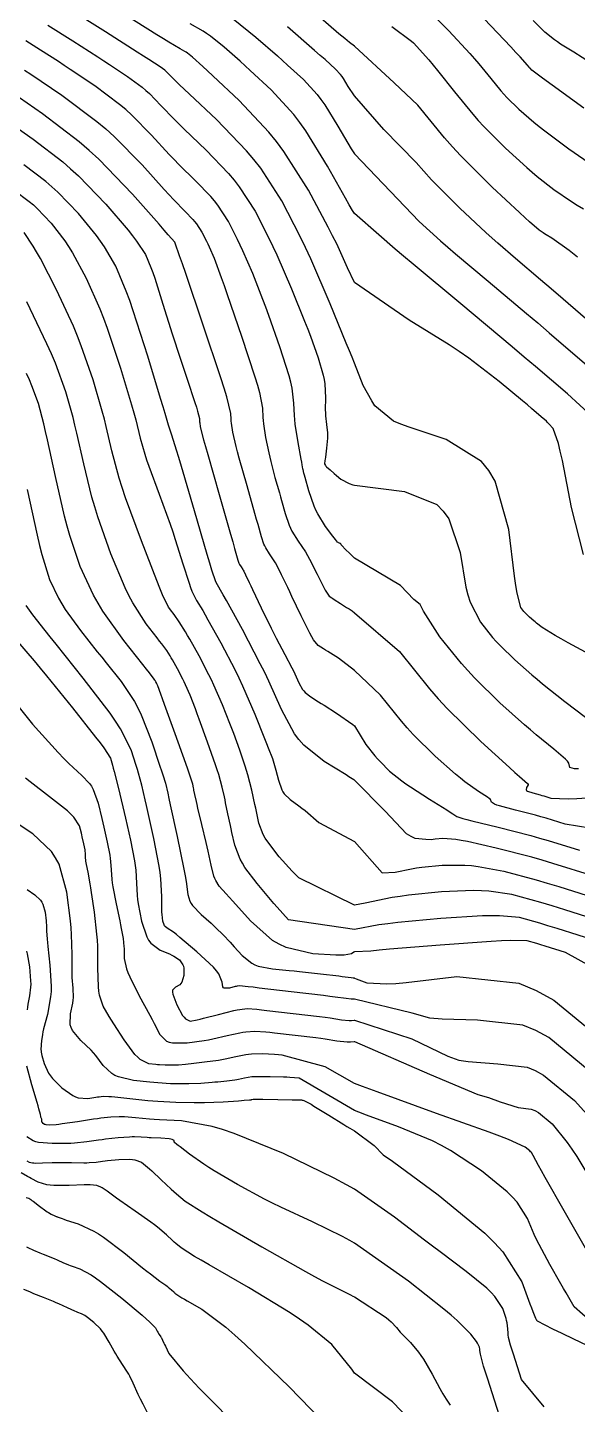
# Model space of a CAD drawing. Header units: metres. Extents: x 837476 to 838477, y 1189012 to 1191014.
# Drawn here: x 837963.7 to 838024.8, y 1189830.8 to 1189983.9 of the extents above; entities that cross this region are included whole.
import ezdxf

# ---------------------------------------------------------------- set-up
doc = ezdxf.new("R2010")
doc.units = ezdxf.units.M
doc.header["$LTSCALE"] = 0.3
doc.layers.add('COTAS 10', color=1, linetype='Continuous')
doc.layers.add('COTAS INT', color=252, linetype='Continuous')

msp = doc.modelspace()

# ---------------------------------------------------------------- linework, layer by layer
at = {"layer": 'COTAS 10'}
for points in [[(838027.535, 1189913.489), (838023.739, 1189915.513), (838022.956, 1189915.944), (838022.291, 1189916.319), (838020.858, 1189917.208), (838020.232, 1189917.706), (838020.075, 1189917.835), (838019.926, 1189917.96), (838019.444, 1189918.381), (838019.03, 1189918.785), (838018.923, 1189918.9), (838018.82, 1189919.015), (838018.475, 1189919.444), (838018.074, 1189921.037), (838017.935, 1189921.888), (838017.784, 1189922.916), (838017.139, 1189928.107), (838015.634, 1189933.504), (838014.94, 1189934.661), (838014.127, 1189935.672), (838010.193, 1189938.107), (838006.08, 1189939.486), (838005.155, 1189939.832), (838004.322, 1189940.161), (838002.251, 1189941.868), (838001.925, 1189942.408), (838000.984, 1189944.111), (838000, 1189946.597), (837999.728, 1189947.279), (837999.44, 1189947.984), (837999.089, 1189948.841), (837997.298, 1189953.19), (837995.133, 1189958.195), (837994.546, 1189959.465), (837993.965, 1189960.684), (837991.912, 1189964.669), (837989.575, 1189968.277), (837988.814, 1189969.259), (837988.004, 1189970.234), (837984.669, 1189973.693), (837981.658, 1189976.515), (837981.053, 1189977.088), (837980.547, 1189977.572), (837979.543, 1189978.566), (837979.152, 1189978.964), (837979.032, 1189979.07), (837978.907, 1189979.175), (837978.414, 1189979.543), (837977.158, 1189980.358), (837976.552, 1189980.745), (837975.834, 1189981.202), (837972.309, 1189983.437), (837968.359, 1189985.936)], [(838024.786, 1189958.41), (838023.847, 1189959.136), (838021.951, 1189960.513), (838021.29, 1189960.893), (838021.129, 1189960.991), (838020.978, 1189961.086), (838020.513, 1189961.4), (838019.47, 1189962.312), (838018.954, 1189962.784), (838018.34, 1189963.351), (838015.302, 1189966.189), (838011.796, 1189969.691), (838010.885, 1189970.675), (838010.002, 1189971.667), (838007.03, 1189975.302), (838004.403, 1189977.771), (838000, 1189981.836), (837999.455, 1189982.255), (837998.916, 1189982.702), (837998.274, 1189983.243), (837995.109, 1189985.967)], [(837961.385, 1189973.562), (837964.288, 1189971.496), (837967.567, 1189969), (837968.448, 1189968.234), (837969.316, 1189967.436), (837972.351, 1189964.288), (837974.828, 1189961.389), (837975.344, 1189960.749), (837975.786, 1189960.179), (837976.771, 1189958.708), (837977.375, 1189957.243), (837977.578, 1189956.678), (837977.795, 1189956.043), (837978.708, 1189953.171), (837979.735, 1189949.872), (837980.025, 1189948.967), (837980.316, 1189948.067), (837981.39, 1189944.845), (837982.264, 1189942.227), (837982.429, 1189941.707), (837982.562, 1189941.275), (837982.767, 1189940.454), (837982.776, 1189940.166), (837982.785, 1189940.069), (837982.797, 1189939.966), (837982.865, 1189939.532), (837983.238, 1189938.087), (837983.442, 1189937.346), (837983.691, 1189936.456), (837984.952, 1189932.011), (837986.214, 1189927.598), (837986.462, 1189926.728), (837986.667, 1189926.011), (837987.04, 1189924.695), (837987.147, 1189924.388), (837987.183, 1189924.308), (837987.222, 1189924.23), (837987.389, 1189923.966), (837987.581, 1189923.675), (837987.636, 1189923.581), (837987.692, 1189923.481), (837987.903, 1189923.067), (837988.301, 1189922.231), (837988.476, 1189921.863), (837988.678, 1189921.437), (837989.641, 1189919.406), (837990.738, 1189917.143), (837991.025, 1189916.569), (837991.304, 1189916.019), (837992.253, 1189914.226), (837993.042, 1189912.746), (837993.221, 1189912.393), (837993.384, 1189912.065), (837993.827, 1189911.085), (837994.23, 1189910.343), (837994.367, 1189910.164), (837994.514, 1189909.998), (837995.137, 1189909.494), (837996, 1189908.961), (837996.299, 1189908.776), (837996.623, 1189908.574), (837998.012, 1189907.71), (837999.814, 1189906.433), (838000, 1189906.286), (838001.26, 1189904.222), (838002.266, 1189902.957), (838002.552, 1189902.631), (838002.84, 1189902.315), (838003.906, 1189901.26), (838005.248, 1189900.179), (838005.711, 1189899.847), (838006.213, 1189899.5), (838008.353, 1189898.126), (838010.273, 1189896.938), (838010.636, 1189896.707), (838010.926, 1189896.52), (838011.362, 1189896.197), (838012.044, 1189895.989), (838012.488, 1189895.874), (838013.044, 1189895.733), (838015.975, 1189895.014), (838019.585, 1189894.088), (838020.569, 1189893.816), (838021.547, 1189893.537), (838025.019, 1189892.476)], [(838026.592, 1189879.33), (838023.463, 1189881.084), (838021.207, 1189881.8), (838020.716, 1189881.951), (838020.283, 1189882.082), (838019.202, 1189882.385), (838017.292, 1189882.415), (838016.336, 1189882.374), (838015.196, 1189882.312), (838009.536, 1189881.908), (838003.887, 1189881.44), (838002.754, 1189881.338), (838001.807, 1189881.246), (838000, 1189881.143), (837999.937, 1189881.131), (837999.669, 1189880.954), (837998.852, 1189880.785), (837998.428, 1189880.775), (837997.919, 1189880.78), (837995.366, 1189880.927), (837992.41, 1189881.641), (837991.647, 1189882.003), (837990.907, 1189882.436), (837988.432, 1189884.594), (837986.487, 1189886.785), (837986.082, 1189887.238), (837985.734, 1189887.626), (837984.957, 1189888.474), (837984.577, 1189889.084), (837984.478, 1189889.321), (837984.383, 1189889.589), (837984.064, 1189890.802), (837983.724, 1189892.352), (837983.616, 1189892.831), (837983.501, 1189893.333), (837983.033, 1189895.326), (837982.604, 1189897.138), (837982.514, 1189897.525), (837982.437, 1189897.863), (837982.259, 1189898.671), (837982.163, 1189899.139), (837982.137, 1189899.262), (837982.111, 1189899.383), (837982.019, 1189899.797), (837981.664, 1189900.898), (837981.473, 1189901.452), (837981.241, 1189902.114), (837980.066, 1189905.403), (837978.895, 1189908.649), (837978.666, 1189909.284), (837978.477, 1189909.804), (837978.138, 1189910.727), (837978.063, 1189910.901), (837978.041, 1189910.949), (837978.018, 1189910.996), (837977.93, 1189911.164), (837977.847, 1189911.313), (837977.827, 1189911.347), (837977.808, 1189911.379), (837977.751, 1189911.469), (837977.202, 1189912.174), (837976.874, 1189912.593), (837976.468, 1189913.109), (837974.367, 1189915.78), (837972.041, 1189919.05), (837971.494, 1189919.944), (837970.989, 1189920.832), (837969.517, 1189923.994), (837968.365, 1189927.431), (837968.062, 1189928.491), (837967.766, 1189929.599), (837966.754, 1189933.994), (837965.878, 1189938.101), (837965.668, 1189939.028), (837965.471, 1189939.862), (837964.876, 1189942.116), (837964.146, 1189944.099), (837963.864, 1189944.763), (837963.547, 1189945.477)], [(838025.665, 1189848.221), (838023.291, 1189852.372), (838021.198, 1189856.074), (838020.789, 1189856.805), (838020.455, 1189857.409), (838019.867, 1189858.526), (838019.667, 1189858.84), (838019.579, 1189858.938), (838019.476, 1189859.039), (838018.982, 1189859.445), (838017.112, 1189860.284), (838016.14, 1189860.66), (838014.972, 1189861.098), (838009.116, 1189863.196), (838002.516, 1189865.577), (838000.879, 1189866.194), (838000, 1189866.532), (837996.741, 1189868.379), (837991.967, 1189869.677), (837991.539, 1189869.712), (837991.127, 1189869.743), (837989.769, 1189869.806), (837988.553, 1189869.774), (837988.23, 1189869.744), (837987.913, 1189869.705), (837986.819, 1189869.488), (837985.642, 1189869.226), (837985.273, 1189869.159), (837984.885, 1189869.094), (837983.326, 1189868.88), (837981.858, 1189868.712), (837981.527, 1189868.677), (837981.228, 1189868.647), (837980.423, 1189868.578), (837979.835, 1189868.553), (837979.674, 1189868.55), (837979.514, 1189868.549), (837978.941, 1189868.56), (837978.317, 1189868.599), (837978.125, 1189868.615), (837977.924, 1189868.633), (837977.129, 1189868.718), (837976.193, 1189869.187), (837975.903, 1189869.447), (837975.6, 1189869.764), (837974.394, 1189871.378), (837973.253, 1189873.157), (837972.99, 1189873.577), (837972.751, 1189873.966), (837972.082, 1189875.111), (837971.675, 1189876.336), (837971.603, 1189876.776), (837971.547, 1189877.259), (837971.489, 1189879.369), (837971.463, 1189881.778), (837971.428, 1189882.451), (837971.38, 1189883.126), (837971.108, 1189885.583), (837970.782, 1189887.766), (837970.701, 1189888.268), (837970.625, 1189888.726), (837970.382, 1189890.008), (837970.21, 1189890.877), (837970.178, 1189891.074), (837970.153, 1189891.252), (837970.117, 1189891.738), (837970.092, 1189892.178), (837970.073, 1189892.327), (837970.049, 1189892.488), (837969.918, 1189893.171), (837969.746, 1189893.939), (837969.695, 1189894.154), (837969.644, 1189894.37), (837969.45, 1189895.159), (837968.817, 1189896.139), (837968.488, 1189896.475), (837968.093, 1189896.84), (837966.115, 1189898.389), (837963.944, 1189900.047), (837963.427, 1189900.48)], [(837963.601, 1189857.909), (837963.829, 1189857.785), (837964.198, 1189857.699), (837964.35, 1189857.688), (837964.522, 1189857.682), (837965.325, 1189857.706), (837966.392, 1189857.745), (837966.731, 1189857.749), (837967.09, 1189857.749), (837968.545, 1189857.726), (837969.926, 1189857.708), (837970.238, 1189857.712), (837970.52, 1189857.72), (837971.283, 1189857.782), (837972.012, 1189857.88), (837972.272, 1189857.911), (837972.558, 1189857.944), (837973.799, 1189858.074), (837975.04, 1189858.112), (837975.325, 1189858.086), (837975.585, 1189858.045), (837976.314, 1189857.764), (837976.994, 1189857.235), (837977.224, 1189857.036), (837977.472, 1189856.815), (837978.516, 1189855.828), (837979.634, 1189854.775), (837979.929, 1189854.512), (837980.216, 1189854.261), (837981.198, 1189853.457), (837983.074, 1189852.236), (837983.926, 1189851.722), (837984.921, 1189851.131), (837989.713, 1189848.363), (837994.548, 1189845.636), (837995.571, 1189845.071), (837996.457, 1189844.588), (837998.514, 1189843.532), (837999.575, 1189843.02), (837999.832, 1189842.881), (838000, 1189842.785), (838003.511, 1189840.49), (838003.806, 1189840.24), (838004.062, 1189840.015), (838004.653, 1189839.411), (838005.096, 1189838.883), (838005.257, 1189838.706), (838005.436, 1189838.517), (838006.22, 1189837.721), (838007.133, 1189836.643), (838007.393, 1189836.275), (838007.656, 1189835.877), (838008.628, 1189834.187), (838009.474, 1189832.617), (838009.656, 1189832.294), (838009.816, 1189832.02), (838010.205, 1189831.433), (838010.645, 1189830.764)]]:
    msp.add_lwpolyline(points, dxfattribs=at)
at = {"layer": 'COTAS INT'}
for points in [[(838007.833, 1189986.176), (838010.492, 1189983.57), (838012.807, 1189981.054), (838013.339, 1189980.456), (838013.823, 1189979.9), (838015.174, 1189978.252), (838016.28, 1189976.9), (838016.609, 1189976.531), (838016.947, 1189976.164), (838018.252, 1189974.862), (838019.939, 1189973.399), (838020.518, 1189972.933), (838021.147, 1189972.439), (838023.821, 1189970.431), (838027.175, 1189968.15)], [(837965.915, 1189984.2), (837968.71, 1189982.432), (837971.471, 1189980.669), (837972.147, 1189980.231), (837972.785, 1189979.815), (837974.769, 1189978.492), (837976.395, 1189977.279), (837976.807, 1189976.933), (837977.202, 1189976.581), (837978.492, 1189975.271), (837979.98, 1189973.69), (837980.5, 1189973.168), (837981.067, 1189972.609), (837983.508, 1189970.286), (837986.013, 1189967.688), (837986.622, 1189966.956), (837987.193, 1189966.218), (837988.949, 1189963.508), (837990.491, 1189960.514), (837990.927, 1189959.598), (837991.368, 1189958.644), (837992.995, 1189954.884), (837994.459, 1189951.268), (837994.798, 1189950.405), (837995.107, 1189949.601), (837995.982, 1189947.199), (837996.521, 1189945.293), (837996.619, 1189944.803), (837996.694, 1189944.329), (837996.778, 1189942.755), (837996.758, 1189941.406), (837996.768, 1189941.075), (837996.784, 1189940.763), (837996.896, 1189939.787), (837996.99, 1189938.861), (837996.995, 1189938.58), (837996.99, 1189938.288), (837996.893, 1189937.144), (837996.765, 1189936.143), (837996.74, 1189935.94), (837996.719, 1189935.77), (837996.681, 1189935.427), (837996.767, 1189935.242), (837996.825, 1189935.172), (837996.897, 1189935.093), (837997.28, 1189934.74), (837997.756, 1189934.331), (837998.018, 1189934.105), (837998.487, 1189933.694), (837999.414, 1189933.23), (837999.833, 1189933.083), (838000, 1189933.03), (838005.554, 1189932.339), (838009.142, 1189930.894), (838009.87, 1189930.148), (838010.483, 1189929.313), (838011.732, 1189925.55), (838012.38, 1189921.718), (838012.613, 1189920.839), (838012.869, 1189920.039), (838013.989, 1189917.807), (838015.349, 1189916.12), (838015.756, 1189915.663), (838016.177, 1189915.212), (838017.807, 1189913.619), (838019.707, 1189911.96), (838020.297, 1189911.466), (838020.915, 1189910.957), (838023.382, 1189908.995), (838025.693, 1189907.243)], [(838025.44, 1189925.325), (838024.136, 1189930.566), (838023.106, 1189935.787), (838022.872, 1189936.827), (838022.66, 1189937.692), (838022.079, 1189939.349), (838021.61, 1189939.86), (838021.47, 1189940.002), (838021.325, 1189940.144), (838020.76, 1189940.658), (838019.682, 1189941.571), (838019.213, 1189941.965), (838018.669, 1189942.419), (838016.09, 1189944.568), (838012.694, 1189947.162), (838011.635, 1189947.896), (838010.525, 1189948.638), (838006.09, 1189951.379), (838000, 1189955.574), (837999.243, 1189957.207), (837998.024, 1189959.86), (837997.575, 1189960.759), (837997.077, 1189961.73), (837994.875, 1189965.83), (837992.165, 1189970.142), (837991.347, 1189971.246), (837990.499, 1189972.31), (837987.19, 1189975.83), (837984.263, 1189978.553), (837983.655, 1189979.116), (837983.136, 1189979.595), (837981.992, 1189980.632), (837981.437, 1189981.076), (837981.288, 1189981.18), (837981.142, 1189981.277), (837980.632, 1189981.559), (837979.382, 1189982.284), (837978.769, 1189982.659), (837978.04, 1189983.11), (837974.442, 1189985.369)], [(838026.419, 1189940.697), (838023.684, 1189943.19), (838020.108, 1189946.243), (838018.874, 1189947.285), (838017.534, 1189948.412), (838011.811, 1189953.19), (838006.511, 1189957.614), (838005.436, 1189958.517), (838004.532, 1189959.281), (838002.689, 1189960.878), (838000, 1189963.26), (837999.788, 1189963.59), (837999.417, 1189964.22), (837998.99, 1189964.959), (837996.992, 1189968.528), (837994.603, 1189972.425), (837993.929, 1189973.372), (837993.251, 1189974.261), (837990.758, 1189976.992), (837988.418, 1189979.155), (837987.836, 1189979.686), (837987.282, 1189980.187), (837985.518, 1189981.752), (837983.98, 1189982.98), (837983.569, 1189983.269), (837983.164, 1189983.537), (837981.752, 1189984.319)], [(837986.524, 1189984.884), (837989.044, 1189982.871), (837991.428, 1189980.78), (837992.016, 1189980.256), (837992.573, 1189979.757), (837994.327, 1189978.153), (837995.857, 1189976.477), (837996.273, 1189975.931), (837996.687, 1189975.35), (837998.153, 1189972.957), (837999.64, 1189970.434), (838000, 1189969.874), (838007.208, 1189962.353), (838009.573, 1189960.215), (838010.371, 1189959.519), (838011.231, 1189958.777), (838014.855, 1189955.722), (838019.109, 1189952.15), (838020.366, 1189951.082), (838021.657, 1189949.981), (838026.608, 1189945.722)], [(838004.15, 1189984.035), (838006.356, 1189982.425), (838006.555, 1189982.23), (838008.25, 1189980.332), (838008.739, 1189979.752), (838009.236, 1189979.149), (838011.102, 1189976.777), (838013.141, 1189974.283), (838013.747, 1189973.603), (838014.371, 1189972.927), (838016.777, 1189970.525), (838019.139, 1189968.375), (838019.736, 1189967.858), (838020.308, 1189967.376), (838022.167, 1189965.915), (838024.132, 1189964.587), (838024.77, 1189964.188), (838025.45, 1189963.774)], [(838025.476, 1189974.946), (838021.985, 1189977.502), (838021.301, 1189978.007), (838020.739, 1189978.424), (838019.727, 1189979.198), (838019.523, 1189979.401), (838019.471, 1189979.458), (838019.419, 1189979.516), (838019.247, 1189979.727), (838018.409, 1189980.652), (838017.938, 1189981.159), (838017.364, 1189981.776), (838014.429, 1189984.91)], [(838026.245, 1189979.993), (838024.366, 1189981.17), (838022.911, 1189982.073), (838022.554, 1189982.319), (838022.218, 1189982.562), (838021.17, 1189983.425), (838019.858, 1189984.72)], [(838029.532, 1189948.253), (838023.207, 1189953.719), (838021.858, 1189954.88), (838020.684, 1189955.887), (838017.9, 1189958.253), (838015.952, 1189959.94), (838015.306, 1189960.52), (838014.614, 1189961.149), (838011.727, 1189963.827), (838008.575, 1189967.009), (838007.716, 1189967.955), (838006.862, 1189968.93), (838003.251, 1189972.587), (838000, 1189976.349), (837999.315, 1189977.387), (837998.771, 1189978.274), (837998.617, 1189978.49), (837998.463, 1189978.693), (837997.895, 1189979.315), (837996.728, 1189980.358), (837996.196, 1189980.826), (837995.574, 1189981.372), (837992.57, 1189983.99)], [(838024.894, 1189901.494), (838024.452, 1189901.503), (838023.921, 1189901.671), (838023.838, 1189902.148), (838023.676, 1189902.352), (838023.455, 1189902.588), (838022.157, 1189903.698), (838020.211, 1189905.288), (838019.582, 1189905.826), (838018.913, 1189906.407), (838016.17, 1189908.858), (838013.323, 1189911.638), (838012.589, 1189912.427), (838011.878, 1189913.224), (838009.504, 1189916.17), (838007.665, 1189919.041), (838007.291, 1189919.791), (838006.597, 1189920.351), (838005.122, 1189921.899), (838000, 1189924.943), (837999.805, 1189925.124), (837999.393, 1189925.515), (837999.06, 1189925.836), (837998.516, 1189926.412), (837998.473, 1189926.513), (837998.456, 1189926.535), (837998.436, 1189926.554), (837998.343, 1189926.598), (837998.243, 1189926.631), (837998.218, 1189926.642), (837998.195, 1189926.654), (837998.12, 1189926.707), (837997.876, 1189927.01), (837997.746, 1189927.181), (837997.589, 1189927.388), (837996.797, 1189928.452), (837995.921, 1189929.857), (837995.711, 1189930.281), (837995.516, 1189930.719), (837994.929, 1189932.428), (837994.53, 1189933.888), (837994.452, 1189934.17), (837994.389, 1189934.398), (837994.281, 1189934.783), (837994.27, 1189934.816), (837994.269, 1189934.824), (837994.267, 1189934.83), (837994.266, 1189934.85), (837994.186, 1189935.308), (837994.136, 1189935.592), (837994.072, 1189935.944), (837993.74, 1189937.782), (837993.417, 1189939.845), (837993.36, 1189940.339), (837993.316, 1189940.798), (837993.275, 1189942.18), (837993.067, 1189943.842), (837992.918, 1189944.479), (837992.73, 1189945.193), (837991.721, 1189948.41), (837990.487, 1189951.924), (837990.156, 1189952.825), (837989.83, 1189953.695), (837988.692, 1189956.578), (837987.604, 1189959.093), (837987.309, 1189959.731), (837987.017, 1189960.344), (837985.986, 1189962.346), (837984.811, 1189964.159), (837984.429, 1189964.653), (837984.022, 1189965.142), (837982.346, 1189966.88), (837980.476, 1189968.704), (837979.947, 1189969.248), (837979.412, 1189969.809), (837977.441, 1189971.975), (837975.253, 1189974.198), (837974.582, 1189974.795), (837973.883, 1189975.383), (837971.124, 1189977.441), (837968.412, 1189979.271), (837967.742, 1189979.717), (837967.108, 1189980.136), (837965.111, 1189981.427), (837963.471, 1189982.465)], [(837963.337, 1189979.203), (837964.039, 1189978.728), (837967.479, 1189976.39), (837971.371, 1189973.487), (837972.357, 1189972.657), (837973.303, 1189971.816), (837976.39, 1189968.679), (837978.845, 1189965.928), (837979.394, 1189965.328), (837979.885, 1189964.799), (837981.185, 1189963.474), (837982.031, 1189962.597), (837982.236, 1189962.349), (837982.429, 1189962.1), (837983.023, 1189961.185), (837983.543, 1189960.174), (837983.691, 1189959.864), (837983.84, 1189959.542), (837984.389, 1189958.272), (837985.2, 1189956.122), (837985.514, 1189955.245), (837985.866, 1189954.246), (837987.461, 1189949.62), (837988.939, 1189945.092), (837989.218, 1189944.154), (837989.44, 1189943.354), (837989.772, 1189941.604), (837989.803, 1189940.585), (837989.836, 1189940.244), (837989.878, 1189939.879), (837990.118, 1189938.348), (837990.466, 1189936.634), (837990.576, 1189936.153), (837990.693, 1189935.669), (837991.165, 1189933.897), (837991.649, 1189932.193), (837991.773, 1189931.752), (837991.892, 1189931.325), (837992.288, 1189929.893), (837992.736, 1189928.606), (837992.889, 1189928.269), (837993.054, 1189927.942), (837993.753, 1189926.831), (837994.552, 1189925.627), (837994.78, 1189925.241), (837995.01, 1189924.831), (837995.864, 1189923.16), (837996.597, 1189921.674), (837996.75, 1189921.381), (837996.883, 1189921.14), (837997.183, 1189920.698), (837997.472, 1189920.512), (837997.597, 1189920.432), (837997.742, 1189920.339), (837998.429, 1189919.902), (837999.126, 1189919.461), (837999.276, 1189919.365), (837999.409, 1189919.282), (837999.735, 1189919.076), (838000, 1189918.849), (838005.018, 1189914.534), (838008.333, 1189910.396), (838009.301, 1189909.3), (838010.292, 1189908.227), (838014.052, 1189904.534), (838017.223, 1189901.659), (838017.842, 1189901.103), (838018.348, 1189900.65), (838019.238, 1189899.877), (838019.314, 1189899.748), (838019.307, 1189899.7), (838019.287, 1189899.648), (838019.113, 1189899.415), (838019.067, 1189899.162), (838019.128, 1189899.097), (838019.221, 1189899.034), (838019.823, 1189898.824), (838020.624, 1189898.619), (838020.842, 1189898.558), (838021.059, 1189898.497), (838021.829, 1189898.261), (838023.759, 1189898.176), (838024.707, 1189898.209), (838025.835, 1189898.266)], [(838026.174, 1189894.916), (838023.424, 1189895.368), (838021.303, 1189896.017), (838020.706, 1189896.187), (838020.105, 1189896.353), (838017.899, 1189896.919), (838016.133, 1189897.383), (838015.808, 1189897.485), (838015.556, 1189897.576), (838015.237, 1189897.806), (838015.106, 1189898.084), (838014.972, 1189898.204), (838014.794, 1189898.343), (838013.796, 1189899.002), (838012.28, 1189900.075), (838011.776, 1189900.475), (838011.236, 1189900.919), (838008.979, 1189902.897), (838006.529, 1189905.321), (838005.866, 1189906.047), (838005.21, 1189906.797), (838002.897, 1189909.705), (838000, 1189912.448), (837998.223, 1189913.799), (837997.03, 1189914.543), (837996.771, 1189914.706), (837996.542, 1189914.849), (837995.97, 1189915.209), (837995.45, 1189915.863), (837995.255, 1189916.192), (837995.036, 1189916.585), (837994.06, 1189918.536), (837993.047, 1189920.671), (837992.805, 1189921.18), (837992.58, 1189921.653), (837991.907, 1189923.063), (837991.36, 1189924.137), (837991.214, 1189924.398), (837991.07, 1189924.644), (837990.571, 1189925.398), (837990.138, 1189926.086), (837990.036, 1189926.289), (837989.941, 1189926.497), (837989.664, 1189927.294), (837989.279, 1189928.668), (837989.117, 1189929.24), (837988.931, 1189929.895), (837988.059, 1189932.954), (837987.192, 1189936.063), (837987.009, 1189936.749), (837986.852, 1189937.361), (837986.492, 1189938.94), (837986.338, 1189939.922), (837986.31, 1189940.157), (837986.29, 1189940.375), (837986.27, 1189941.029), (837985.813, 1189942.866), (837985.517, 1189943.83), (837985.147, 1189944.992), (837983.2, 1189950.831), (837981.245, 1189956.568), (837980.871, 1189957.665), (837980.57, 1189958.549), (837980.086, 1189959.966), (837980.075, 1189959.991), (837980.059, 1189960.023), (837980.048, 1189960.041), (837980.04, 1189960.051), (837980.023, 1189960.068), (837979.294, 1189960.894), (837978.841, 1189961.408), (837978.278, 1189962.046), (837975.339, 1189965.384), (837971.585, 1189969.276), (837970.508, 1189970.263), (837969.416, 1189971.212), (837965.339, 1189974.314), (837961.902, 1189976.687)], [(838026.614, 1189889.583), (838022.051, 1189890.995), (838020.858, 1189891.342), (838019.695, 1189891.67), (838015.751, 1189892.698), (838012.561, 1189893.412), (838011.874, 1189893.542), (838011.272, 1189893.643), (838009.808, 1189893.762), (838008.952, 1189893.674), (838008.734, 1189893.644), (838008.523, 1189893.611), (838007.928, 1189893.64), (838006.748, 1189893.756), (838006.292, 1189893.991), (838005.769, 1189894.294), (838003.395, 1189896.808), (838000, 1189900.242), (837999.993, 1189900.247), (837999.924, 1189900.297), (837999.382, 1189900.63), (837999.062, 1189900.827), (837996.63, 1189902.322), (837994.368, 1189904.15), (837993.832, 1189904.755), (837993.336, 1189905.402), (837991.872, 1189908.097), (837990.474, 1189911.269), (837990.019, 1189912.217), (837989.535, 1189913.195), (837987.541, 1189916.981), (837985.759, 1189920.22), (837985.409, 1189920.853), (837985.12, 1189921.372), (837984.594, 1189922.295), (837984.155, 1189923.613), (837983.922, 1189924.38), (837983.64, 1189925.322), (837982.219, 1189930.179), (837980.775, 1189935.121), (837980.48, 1189936.117), (837980.229, 1189936.951), (837979.7, 1189938.618), (837979.502, 1189939.157), (837979.46, 1189939.28), (837979.424, 1189939.392), (837979.339, 1189939.7), (837978.956, 1189941.022), (837978.731, 1189941.773), (837978.455, 1189942.69), (837977.028, 1189947.39), (837975.412, 1189952.444), (837975.016, 1189953.584), (837974.642, 1189954.612), (837973.477, 1189957.39), (837972.219, 1189959.53), (837971.787, 1189960.157), (837971.319, 1189960.798), (837969.324, 1189963.237), (837967.033, 1189965.614), (837966.377, 1189966.216), (837965.713, 1189966.794), (837963.237, 1189968.679)], [(837962.186, 1189965.861), (837963.858, 1189964.588), (837964.307, 1189964.198), (837964.749, 1189963.791), (837966.297, 1189962.186), (837967.809, 1189960.207), (837968.23, 1189959.564), (837968.652, 1189958.881), (837970.182, 1189956.071), (837971.7, 1189952.666), (837972.114, 1189951.607), (837972.526, 1189950.497), (837973.99, 1189946.071), (837975.209, 1189941.983), (837975.465, 1189941.086), (837975.686, 1189940.292), (837976.193, 1189938.274), (837976.681, 1189936.495), (837976.891, 1189935.852), (837977.132, 1189935.143), (837978.274, 1189932.037), (837979.505, 1189928.7), (837979.803, 1189927.846), (837980.082, 1189927.022), (837980.936, 1189924.295), (837981.614, 1189922.133), (837981.781, 1189921.664), (837981.941, 1189921.251), (837982.444, 1189920.23), (837983.13, 1189919.111), (837983.403, 1189918.637), (837983.714, 1189918.091), (837985.138, 1189915.527), (837986.728, 1189912.467), (837987.143, 1189911.609), (837987.546, 1189910.746), (837988.911, 1189907.59), (837989.999, 1189904.894), (837990.227, 1189904.322), (837990.424, 1189903.824), (837990.874, 1189902.654), (837991.125, 1189901.872), (837991.197, 1189901.619), (837991.269, 1189901.351), (837991.538, 1189900.251), (837991.908, 1189899.189), (837992.045, 1189898.945), (837992.195, 1189898.722), (837992.862, 1189898.095), (837993.813, 1189897.41), (837994.143, 1189897.151), (837994.502, 1189896.86), (837996.043, 1189895.558), (838000, 1189893.439), (838003.07, 1189889.955), (838004.518, 1189890.03), (838006.348, 1189890.399), (838006.904, 1189890.485), (838007.481, 1189890.565), (838009.74, 1189890.799), (838012.253, 1189890.81), (838012.99, 1189890.75), (838013.744, 1189890.663), (838016.614, 1189890.12), (838020.208, 1189889.155), (838021.418, 1189888.802), (838022.722, 1189888.412), (838028.209, 1189886.69)], [(838029.804, 1189883.798), (838023.393, 1189885.829), (838021.978, 1189886.263), (838020.72, 1189886.641), (838017.476, 1189887.542), (838014.926, 1189887.914), (838014.105, 1189887.958), (838013.234, 1189887.977), (838009.672, 1189887.835), (838006.009, 1189887.457), (838005.074, 1189887.327), (838004.173, 1189887.187), (838001.206, 1189886.589), (838000, 1189886.348), (837993.811, 1189889.377), (837993.451, 1189889.742), (837993.079, 1189890.132), (837991.631, 1189891.737), (837990.355, 1189893.383), (837990.091, 1189893.798), (837989.866, 1189894.196), (837989.378, 1189895.484), (837989.114, 1189896.758), (837989.03, 1189897.146), (837988.942, 1189897.55), (837988.585, 1189899.137), (837988.149, 1189900.844), (837988.01, 1189901.323), (837987.864, 1189901.805), (837987.272, 1189903.57), (837986.581, 1189905.432), (837986.374, 1189905.976), (837986.158, 1189906.531), (837985.32, 1189908.636), (837984.385, 1189910.797), (837984.109, 1189911.389), (837983.825, 1189911.976), (837982.736, 1189914.073), (837981.701, 1189915.916), (837981.451, 1189916.344), (837981.216, 1189916.737), (837980.503, 1189917.859), (837979.953, 1189918.652), (837979.821, 1189918.837), (837979.698, 1189919.008), (837979.33, 1189919.498), (837978.679, 1189920.864), (837978.379, 1189921.586), (837978.026, 1189922.458), (837976.315, 1189926.847), (837974.565, 1189931.643), (837974.188, 1189932.771), (837973.857, 1189933.812), (837973.047, 1189936.847), (837972.417, 1189939.562), (837972.199, 1189940.4), (837971.963, 1189941.276), (837970.952, 1189944.753), (837969.64, 1189948.551), (837969.213, 1189949.629), (837968.758, 1189950.719), (837966.887, 1189954.753), (837965.085, 1189958.232), (837964.674, 1189958.972), (837964.3, 1189959.616), (837963.269, 1189961.135)], [(838027.208, 1189882.256), (838022.513, 1189883.746), (838021.491, 1189884.061), (838020.59, 1189884.333), (838018.339, 1189884.963), (838016.109, 1189885.165), (838015.221, 1189885.166), (838014.215, 1189885.145), (838009.604, 1189884.872), (838004.829, 1189884.42), (838003.719, 1189884.285), (838002.702, 1189884.146), (838000, 1189883.649), (837992.651, 1189884.702), (837991.42, 1189886.11), (837991.049, 1189886.54), (837990.665, 1189886.988), (837989.169, 1189888.748), (837987.829, 1189890.543), (837987.543, 1189891.011), (837987.294, 1189891.467), (837986.703, 1189893.013), (837986.372, 1189894.442), (837986.287, 1189894.824), (837986.205, 1189895.2), (837985.932, 1189896.511), (837985.68, 1189897.739), (837985.612, 1189898.063), (837985.544, 1189898.38), (837985.302, 1189899.467), (837984.907, 1189900.871), (837984.742, 1189901.387), (837984.553, 1189901.959), (837983.669, 1189904.487), (837982.738, 1189907.041), (837982.52, 1189907.63), (837982.318, 1189908.167), (837981.729, 1189909.681), (837981.224, 1189910.849), (837981.075, 1189911.169), (837980.921, 1189911.486), (837980.333, 1189912.619), (837979.774, 1189913.614), (837979.639, 1189913.846), (837979.512, 1189914.058), (837979.127, 1189914.664), (837978.577, 1189915.413), (837978.347, 1189915.715), (837978.083, 1189916.058), (837976.848, 1189917.639), (837975.36, 1189919.957), (837974.936, 1189920.765), (837974.507, 1189921.645), (837972.916, 1189925.421), (837971.465, 1189929.537), (837971.125, 1189930.631), (837970.811, 1189931.706), (837969.901, 1189935.421), (837969.148, 1189938.831), (837968.933, 1189939.714), (837968.717, 1189940.569), (837967.914, 1189943.434), (837966.753, 1189946.604), (837966.311, 1189947.652), (837965.816, 1189948.773), (837963.593, 1189953.434)], [(837963.608, 1189932.568), (837964.721, 1189927.493), (837964.999, 1189926.352), (837965.265, 1189925.325), (837966.118, 1189922.568), (837967.113, 1189920.473), (837967.468, 1189919.863), (837967.858, 1189919.24), (837969.554, 1189916.883), (837971.412, 1189914.531), (837971.905, 1189913.91), (837972.388, 1189913.303), (837974.053, 1189911.224), (837975.554, 1189908.983), (837975.935, 1189908.274), (837976.3, 1189907.527), (837977.489, 1189904.511), (837978.382, 1189901.819), (837978.56, 1189901.277), (837978.707, 1189900.822), (837978.988, 1189899.913), (837979.24, 1189898.798), (837979.368, 1189898.214), (837979.522, 1189897.51), (837980.292, 1189893.971), (837981.042, 1189890.359), (837981.184, 1189889.608), (837981.297, 1189888.967), (837981.466, 1189887.551), (837981.687, 1189886.779), (837981.831, 1189886.542), (837982.012, 1189886.295), (837982.969, 1189885.322), (837984.071, 1189884.34), (837984.344, 1189884.087), (837984.603, 1189883.843), (837985.422, 1189883.033), (837986.185, 1189882.224), (837986.409, 1189881.982), (837986.639, 1189881.731), (837987.513, 1189880.756), (837988.582, 1189879.902), (837988.934, 1189879.727), (837989.311, 1189879.579), (837990.876, 1189879.266), (837992.746, 1189879.098), (837993.314, 1189879.041), (837993.906, 1189878.98), (837996.225, 1189878.719), (837998.245, 1189878.478), (837998.647, 1189878.429), (837998.981, 1189878.388), (837999.617, 1189878.301), (837999.84, 1189878.28), (837999.913, 1189878.28), (837999.991, 1189878.283), (838000, 1189878.284)], [(838026.94, 1189867.219), (838021.597, 1189871.63), (838020.15, 1189872.413), (838018.717, 1189873.005), (838013.659, 1189873.56), (838009.755, 1189873.692), (838008.389, 1189873.78), (838006.407, 1189874.353), (838000, 1189875.916), (837999.979, 1189875.914), (837999.794, 1189875.908), (837999.62, 1189875.908), (837999.089, 1189875.957), (837997.87, 1189876.129), (837997.263, 1189876.206), (837996.539, 1189876.295), (837992.949, 1189876.725), (837989.423, 1189877.138), (837988.738, 1189877.217), (837988.181, 1189877.281), (837987.221, 1189877.383), (837986.97, 1189877.348), (837986.858, 1189877.324), (837986.728, 1189877.295), (837986.108, 1189877.139), (837985.533, 1189877.118), (837985.432, 1189877.173), (837985.356, 1189877.255), (837985.291, 1189877.772), (837984.922, 1189878.711), (837984.654, 1189879.059), (837984.314, 1189879.446), (837982.489, 1189881.159), (837980.588, 1189882.757), (837980.201, 1189883.072), (837979.874, 1189883.33), (837979.195, 1189883.8), (837978.944, 1189883.985), (837978.886, 1189884.063), (837978.834, 1189884.154), (837978.69, 1189884.581), (837978.609, 1189885.306), (837978.597, 1189885.585), (837978.589, 1189885.898), (837978.599, 1189887.309), (837978.484, 1189889.292), (837978.398, 1189889.966), (837978.289, 1189890.693), (837977.698, 1189893.771), (837977.041, 1189896.765), (837976.889, 1189897.44), (837976.751, 1189898.048), (837976.361, 1189899.688), (837975.995, 1189901.021), (837975.872, 1189901.436), (837975.739, 1189901.87), (837975.18, 1189903.603), (837973.987, 1189905.962), (837973.454, 1189906.792), (837972.834, 1189907.697), (837969.862, 1189911.605), (837966.844, 1189915.36), (837966.195, 1189916.17), (837965.627, 1189916.88), (837964.246, 1189918.615), (837963.492, 1189919.662)], [(837962.309, 1189915.923), (837964.38, 1189913.5), (837965.047, 1189912.7), (837965.755, 1189911.844), (837968.647, 1189908.287), (837971.214, 1189905.043), (837971.717, 1189904.384), (837972.13, 1189903.83), (837972.871, 1189902.695), (837973.096, 1189901.922), (837973.183, 1189901.596), (837973.283, 1189901.221), (837973.733, 1189899.463), (837974.262, 1189897.297), (837974.41, 1189896.665), (837974.559, 1189896.02), (837975.105, 1189893.571), (837975.542, 1189891.292), (837975.623, 1189890.753), (837975.687, 1189890.254), (837975.772, 1189888.785), (837975.837, 1189887.406), (837975.889, 1189886.963), (837975.955, 1189886.495), (837976.314, 1189884.584), (837976.909, 1189882.823), (837977.124, 1189882.449), (837977.361, 1189882.125), (837978.398, 1189881.363), (837979.445, 1189880.925), (837979.687, 1189880.805), (837979.91, 1189880.685), (837980.544, 1189880.253), (837980.922, 1189879.729), (837980.983, 1189879.55), (837981.025, 1189879.357), (837981.017, 1189878.538), (837980.799, 1189877.783), (837980.708, 1189877.631), (837980.604, 1189877.504), (837980.116, 1189877.248), (837979.788, 1189876.885), (837979.784, 1189876.69), (837979.818, 1189876.454), (837980.254, 1189875.261), (837980.897, 1189874.097), (837981.061, 1189873.88), (837981.22, 1189873.709), (837981.743, 1189873.469), (837982.522, 1189873.617), (837982.841, 1189873.69), (837983.205, 1189873.777), (837984.893, 1189874.207), (837986.586, 1189874.624), (837986.952, 1189874.702), (837987.275, 1189874.765), (837988.071, 1189874.858), (837989.163, 1189874.768), (837989.672, 1189874.715), (837990.271, 1189874.651), (837993.18, 1189874.318), (837996.131, 1189873.959), (837996.756, 1189873.879), (837997.298, 1189873.807), (837998.561, 1189873.613), (837999.4, 1189873.535), (837999.674, 1189873.536), (837999.966, 1189873.545), (838000, 1189873.548), (838006.363, 1189871.488), (838010.372, 1189869.549), (838011.606, 1189869.108), (838012.619, 1189868.976), (838015.932, 1189868.699), (838019.177, 1189868.344), (838020.096, 1189867.964), (838021.025, 1189867.462), (838024.453, 1189864.631), (838027.565, 1189861.172)], [(837961.246, 1189910.189), (837964.23, 1189906.49), (837967.084, 1189903.321), (837967.712, 1189902.656), (837968.27, 1189902.083), (837969.7, 1189900.784), (837970.567, 1189899.884), (837970.77, 1189899.563), (837970.957, 1189899.212), (837971.498, 1189897.685), (837971.918, 1189895.972), (837972.029, 1189895.503), (837972.138, 1189895.036), (837972.511, 1189893.371), (837972.795, 1189891.89), (837972.848, 1189891.54), (837972.889, 1189891.216), (837972.944, 1189890.261), (837973.021, 1189889.208), (837973.076, 1189888.822), (837973.146, 1189888.395), (837973.519, 1189886.509), (837973.92, 1189884.606), (837974.008, 1189884.167), (837974.085, 1189883.767), (837974.277, 1189882.639), (837974.374, 1189881.767), (837974.391, 1189881.528), (837974.403, 1189881.289), (837974.412, 1189880.434), (837974.657, 1189879.278), (837974.819, 1189878.85), (837975.02, 1189878.374), (837976.087, 1189876.266), (837977.244, 1189874.137), (837977.503, 1189873.649), (837977.736, 1189873.204), (837978.354, 1189871.964), (837979.095, 1189871.243), (837979.405, 1189871.125), (837979.76, 1189871.043), (837981.42, 1189871.042), (837983.29, 1189871.307), (837983.778, 1189871.392), (837984.252, 1189871.482), (837985.856, 1189871.848), (837987.249, 1189872.165), (837987.591, 1189872.223), (837987.914, 1189872.27), (837988.92, 1189872.332), (837990.145, 1189872.255), (837990.606, 1189872.214), (837991.119, 1189872.164), (837993.411, 1189871.91), (837995.723, 1189871.623), (837996.249, 1189871.552), (837996.726, 1189871.484), (837998.033, 1189871.27), (837999.18, 1189871.163), (837999.554, 1189871.163), (837999.954, 1189871.177), (838000, 1189871.181), (838008.345, 1189867.565), (838013.72, 1189865.283), (838014.88, 1189864.961), (838016.188, 1189864.479), (838018.205, 1189863.839), (838019.637, 1189863.683), (838020.042, 1189863.515), (838020.452, 1189863.293), (838021.965, 1189862.044), (838023.649, 1189859.971), (838024.167, 1189859.23), (838024.707, 1189858.417), (838026.842, 1189854.877)], [(838026.289, 1189840.051), (838024.427, 1189841.705), (838023.525, 1189843.239), (838023.238, 1189843.734), (838022.935, 1189844.259), (838021.705, 1189846.41), (838020.513, 1189848.62), (838020.234, 1189849.184), (838019.977, 1189849.725), (838019.231, 1189851.506), (838018.083, 1189853.317), (838017.573, 1189853.878), (838016.979, 1189854.465), (838014.136, 1189856.801), (838010.66, 1189859.08), (838009.666, 1189859.63), (838008.658, 1189860.146), (838004.905, 1189861.72), (838001.354, 1189863.001), (838000.473, 1189863.333), (838000, 1189863.515), (837993.852, 1189867.098), (837992.815, 1189867.19), (837992.473, 1189867.211), (837992.109, 1189867.23), (837990.618, 1189867.28), (837989.192, 1189867.279), (837988.868, 1189867.266), (837988.577, 1189867.246), (837987.782, 1189867.129), (837987.122, 1189866.982), (837986.915, 1189866.944), (837986.698, 1189866.908), (837985.824, 1189866.788), (837984.804, 1189866.681), (837984.494, 1189866.654), (837984.172, 1189866.627), (837982.908, 1189866.538), (837981.577, 1189866.481), (837981.212, 1189866.474), (837980.848, 1189866.472), (837979.549, 1189866.498), (837978.136, 1189866.584), (837977.7, 1189866.621), (837977.246, 1189866.662), (837975.445, 1189866.855), (837973.757, 1189867.251), (837973.374, 1189867.421), (837973.027, 1189867.616), (837972.079, 1189868.537), (837971.264, 1189869.624), (837971.001, 1189869.924), (837970.723, 1189870.224), (837969.583, 1189871.302), (837968.65, 1189872.411), (837968.502, 1189872.73), (837968.402, 1189873.054), (837968.438, 1189874.269), (837968.693, 1189875.467), (837968.731, 1189875.781), (837968.755, 1189876.087), (837968.725, 1189877.129), (837968.634, 1189878.305), (837968.621, 1189878.696), (837968.612, 1189879.115), (837968.623, 1189880.864), (837968.561, 1189883.1), (837968.506, 1189883.827), (837968.435, 1189884.599), (837968.045, 1189887.778), (837967.161, 1189890.895), (837966.779, 1189891.629), (837966.338, 1189892.308), (837964.249, 1189894.293), (837962.173, 1189895.662)], [(837963.627, 1189888.083), (837964.489, 1189887.481), (837965.107, 1189886.894), (837965.238, 1189886.693), (837965.351, 1189886.476), (837965.612, 1189885.554), (837965.727, 1189884.614), (837965.748, 1189884.385), (837965.764, 1189884.17), (837965.783, 1189883.509), (837965.831, 1189882.574), (837965.867, 1189882.186), (837965.911, 1189881.743), (837966.151, 1189879.678), (837966.292, 1189877.359), (837966.274, 1189876.757), (837966.232, 1189876.171), (837965.873, 1189874.195), (837965.454, 1189872.609), (837965.374, 1189872.269), (837965.309, 1189871.972), (837965.201, 1189871.257), (837965.188, 1189870.86), (837965.182, 1189870.764), (837965.174, 1189870.675), (837965.14, 1189870.4), (837965.171, 1189870.004), (837965.204, 1189869.837), (837965.249, 1189869.645), (837965.502, 1189868.745), (837966.004, 1189867.682), (837966.206, 1189867.387), (837966.436, 1189867.092), (837967.491, 1189866.024), (837968.683, 1189865.196), (837968.998, 1189865.052), (837969.307, 1189864.944), (837970.368, 1189864.863), (837971.25, 1189864.996), (837971.445, 1189865.025), (837971.618, 1189865.049), (837972.069, 1189865.105), (837972.712, 1189865.084), (837973.008, 1189865.059), (837973.354, 1189865.027), (837975.03, 1189864.842), (837977.037, 1189864.635), (837977.593, 1189864.589), (837978.149, 1189864.547), (837980.158, 1189864.435), (837982.182, 1189864.395), (837982.749, 1189864.398), (837983.318, 1189864.408), (837985.393, 1189864.497), (837987.115, 1189864.607), (837987.461, 1189864.631), (837987.75, 1189864.65), (837988.323, 1189864.695), (837988.511, 1189864.721), (837988.558, 1189864.729), (837988.603, 1189864.737), (837988.745, 1189864.769), (837989.24, 1189864.787), (837989.507, 1189864.787), (837989.83, 1189864.784), (837991.468, 1189864.755), (837993.091, 1189864.717), (837993.406, 1189864.71), (837993.663, 1189864.703), (837994.104, 1189864.689), (837994.183, 1189864.677), (837994.212, 1189864.672), (837994.244, 1189864.666), (837994.383, 1189864.64), (837994.902, 1189864.369), (837995.174, 1189864.209), (837995.501, 1189864.012), (837997.142, 1189862.995), (837998.819, 1189861.953), (837999.168, 1189861.741), (837999.467, 1189861.561), (838000, 1189861.263), (838002.176, 1189859.63), (838003.191, 1189858.6), (838004.208, 1189857.875), (838009.29, 1189854.158), (838014.482, 1189849.891), (838015.567, 1189848.819), (838016.499, 1189847.794), (838018.595, 1189844.486), (838019.498, 1189842.042), (838019.679, 1189841.562), (838019.829, 1189841.166), (838020.119, 1189840.447), (838020.205, 1189840.297), (838020.226, 1189840.26), (838020.246, 1189840.226), (838020.309, 1189840.119), (838022, 1189839.262), (838023.047, 1189838.755), (838024.345, 1189838.13), (838031.12, 1189834.9)], [(837963.653, 1189874.696), (837963.684, 1189875.023), (837963.721, 1189875.33), (837963.906, 1189876.266), (837964.044, 1189877.247), (837964.052, 1189877.582), (837964.046, 1189877.944), (837963.919, 1189879.48), (837963.664, 1189880.929), (837963.579, 1189881.236)], [(838000, 1189878.233), (838000.192, 1189878.157), (838001.386, 1189877.713), (838003.58, 1189877.59), (838004.58, 1189877.647), (838005.749, 1189877.743), (838011.386, 1189878.42), (838018.257, 1189877.667), (838020.204, 1189876.862), (838022.169, 1189875.799), (838029.428, 1189869.806)], [(838021.071, 1189830.582), (838018.579, 1189833.602), (838017.678, 1189836.411), (838017.503, 1189836.967), (838017.36, 1189837.426), (838017.114, 1189838.281), (838017.085, 1189838.568), (838017.079, 1189838.669), (838017.074, 1189838.78), (838017.061, 1189839.257), (838016.968, 1189839.927), (838016.912, 1189840.159), (838016.843, 1189840.41), (838016.485, 1189841.487), (838015.59, 1189842.857), (838015.182, 1189843.294), (838014.705, 1189843.755), (838012.405, 1189845.629), (838009.509, 1189847.789), (838008.657, 1189848.432), (838007.783, 1189849.094), (838004.445, 1189851.644), (838000, 1189854.762), (837999.111, 1189855.271), (837997.747, 1189856.01), (837992.125, 1189858.723), (837986.631, 1189860.954), (837985.348, 1189861.389), (837984.168, 1189861.745), (837980.766, 1189862.372), (837978.322, 1189862.491), (837977.746, 1189862.527), (837977.213, 1189862.564), (837975.653, 1189862.707), (837974.455, 1189862.811), (837974.15, 1189862.823), (837973.858, 1189862.828), (837972.903, 1189862.787), (837971.803, 1189862.655), (837971.42, 1189862.603), (837971.003, 1189862.544), (837969.214, 1189862.275), (837967.511, 1189862.026), (837967.149, 1189861.979), (837966.833, 1189861.943), (837966.088, 1189861.891), (837965.714, 1189861.927), (837965.633, 1189861.946), (837965.561, 1189861.969), (837965.383, 1189862.081), (837965.294, 1189862.21), (837965.278, 1189862.243), (837965.267, 1189862.275), (837965.258, 1189862.381), (837965.261, 1189862.481), (837965.257, 1189862.509), (837965.25, 1189862.538), (837965.207, 1189862.644), (837965.155, 1189862.773), (837965.142, 1189862.816), (837965.13, 1189862.862), (837965.095, 1189863.058), (837964.929, 1189863.698), (837964.834, 1189864.025), (837964.719, 1189864.416), (837964.13, 1189866.369), (837963.574, 1189868.437)], [(838016.078, 1189829.67), (838014.81, 1189833.636), (838014.562, 1189834.434), (838014.358, 1189835.1), (838013.995, 1189836.422), (838013.937, 1189836.829), (838013.926, 1189836.919), (838013.916, 1189837), (838013.901, 1189837.208), (838013.753, 1189837.518), (838013.66, 1189837.663), (838013.545, 1189837.833), (838012.943, 1189838.66), (838011.423, 1189840.166), (838010.729, 1189840.763), (838009.916, 1189841.44), (838005.994, 1189844.535), (838000, 1189848.773), (837999.472, 1189849.076), (837998.661, 1189849.515), (837995.32, 1189851.127), (837991.811, 1189852.76), (837990.895, 1189853.212), (837990.003, 1189853.664), (837986.981, 1189855.297), (837984.422, 1189856.806), (837983.822, 1189857.181), (837983.269, 1189857.536), (837981.662, 1189858.663), (837980.612, 1189859.473), (837980.41, 1189859.629), (837980.247, 1189859.756), (837979.978, 1189859.965), (837979.964, 1189860.008), (837979.961, 1189860.029), (837979.958, 1189860.054), (837979.952, 1189860.177), (837979.72, 1189860.306), (837979.576, 1189860.335), (837979.396, 1189860.361), (837978.459, 1189860.428), (837977.415, 1189860.479), (837977.169, 1189860.494), (837976.942, 1189860.51), (837976.276, 1189860.571), (837975.555, 1189860.594), (837975.293, 1189860.587), (837975.004, 1189860.572), (837973.736, 1189860.469), (837972.323, 1189860.314), (837971.943, 1189860.267), (837971.567, 1189860.218), (837970.248, 1189860.029), (837968.872, 1189859.877), (837968.46, 1189859.852), (837968.033, 1189859.835), (837966.381, 1189859.834), (837964.891, 1189859.98), (837964.567, 1189860.054), (837964.282, 1189860.144), (837963.571, 1189860.591)], [(838007.06, 1189828.184), (838004.245, 1189831.14), (838000, 1189834.303), (837999.691, 1189834.758), (837997.476, 1189837.488), (837994.853, 1189839.659), (837993.898, 1189840.333), (837992.844, 1189841.037), (837988.211, 1189843.842), (837983.852, 1189846.349), (837982.971, 1189846.866), (837982.231, 1189847.305), (837980.735, 1189848.251), (837980.132, 1189848.744), (837979.956, 1189848.898), (837979.776, 1189849.059), (837979.09, 1189849.705), (837978.124, 1189850.531), (837977.767, 1189850.806), (837977.371, 1189851.101), (837975.617, 1189852.334), (837973.918, 1189853.502), (837973.557, 1189853.755), (837973.242, 1189853.978), (837972.501, 1189854.533), (837972.065, 1189854.849), (837971.944, 1189854.922), (837971.823, 1189854.988), (837971.382, 1189855.173), (837970.64, 1189855.264), (837970.329, 1189855.271), (837969.972, 1189855.27), (837968.302, 1189855.198), (837966.57, 1189855.176), (837966.175, 1189855.206), (837965.817, 1189855.251), (837964.826, 1189855.547), (837964.081, 1189855.951), (837963.878, 1189856.065), (837963.676, 1189856.18), (837962.958, 1189856.603)], [(837963.518, 1189853.862), (837963.792, 1189853.771), (837964.024, 1189853.614), (837964.141, 1189853.528), (837964.281, 1189853.425), (837964.978, 1189852.9), (837965.692, 1189852.368), (837965.843, 1189852.261), (837965.974, 1189852.171), (837966.276, 1189851.988), (837966.445, 1189851.918), (837966.537, 1189851.88), (837966.702, 1189851.814), (837966.859, 1189851.75), (837966.9, 1189851.732), (837966.94, 1189851.715), (837967.078, 1189851.653), (837967.494, 1189851.504), (837967.71, 1189851.432), (837967.969, 1189851.345), (837969.271, 1189850.92), (837971.018, 1189850.117), (837971.558, 1189849.794), (837972.123, 1189849.426), (837974.367, 1189847.729), (837976.445, 1189846.035), (837976.905, 1189845.668), (837977.316, 1189845.346), (837978.382, 1189844.552), (837979.03, 1189844.097), (837979.176, 1189843.988), (837979.308, 1189843.887), (837979.664, 1189843.582), (837979.917, 1189843.344), (837979.984, 1189843.284), (837980.049, 1189843.227), (837980.271, 1189843.045), (837980.823, 1189842.696), (837981.097, 1189842.534), (837981.422, 1189842.343), (837983.031, 1189841.418), (837985.708, 1189839.42), (837986.707, 1189838.553), (837987.818, 1189837.55), (837992.759, 1189832.793), (837997.553, 1189827.826)], [(837963.535, 1189848.354), (837963.69, 1189848.272), (837964.327, 1189847.981), (837965.015, 1189847.696), (837965.203, 1189847.619), (837965.391, 1189847.543), (837966.061, 1189847.272), (837966.701, 1189847.01), (837966.869, 1189846.939), (837967.033, 1189846.868), (837967.593, 1189846.618), (837968.205, 1189846.361), (837968.402, 1189846.286), (837968.61, 1189846.21), (837969.461, 1189845.92), (837970.746, 1189845.234), (837971.228, 1189844.907), (837971.764, 1189844.522), (837974.156, 1189842.639), (837976.397, 1189840.754), (837976.839, 1189840.368), (837977.203, 1189840.041), (837977.87, 1189839.347), (837978.035, 1189839.047), (837978.082, 1189838.967), (837978.13, 1189838.889), (837978.307, 1189838.618), (837978.47, 1189838.365), (837978.509, 1189838.298), (837978.545, 1189838.231), (837978.653, 1189838.003), (837978.819, 1189837.64), (837978.893, 1189837.49), (837978.978, 1189837.318), (837979.384, 1189836.516), (837980.952, 1189834.583), (837981.771, 1189833.698), (837982.755, 1189832.662), (837987.699, 1189827.655)], [(837977.898, 1189828.12), (837976.515, 1189830.855), (837976.225, 1189831.441), (837975.975, 1189831.954), (837975.407, 1189833.19), (837975.041, 1189833.97), (837974.917, 1189834.196), (837974.785, 1189834.425), (837974.228, 1189835.289), (837973.623, 1189836.211), (837973.46, 1189836.478), (837973.3, 1189836.75), (837972.738, 1189837.775), (837972.14, 1189838.754), (837971.957, 1189838.997), (837971.767, 1189839.229), (837971.017, 1189839.966), (837970.321, 1189840.514), (837970.165, 1189840.626), (837970.025, 1189840.72), (837969.652, 1189840.92), (837969.251, 1189841.075), (837969.094, 1189841.141), (837968.916, 1189841.218), (837968.109, 1189841.583), (837967.125, 1189842.021), (837966.837, 1189842.145), (837966.543, 1189842.27), (837965.421, 1189842.73), (837964.378, 1189843.15), (837964.132, 1189843.249), (837963.906, 1189843.341), (837963.245, 1189843.612)]]:
    msp.add_lwpolyline(points, dxfattribs=at)

doc.saveas('drawing.dxf')
